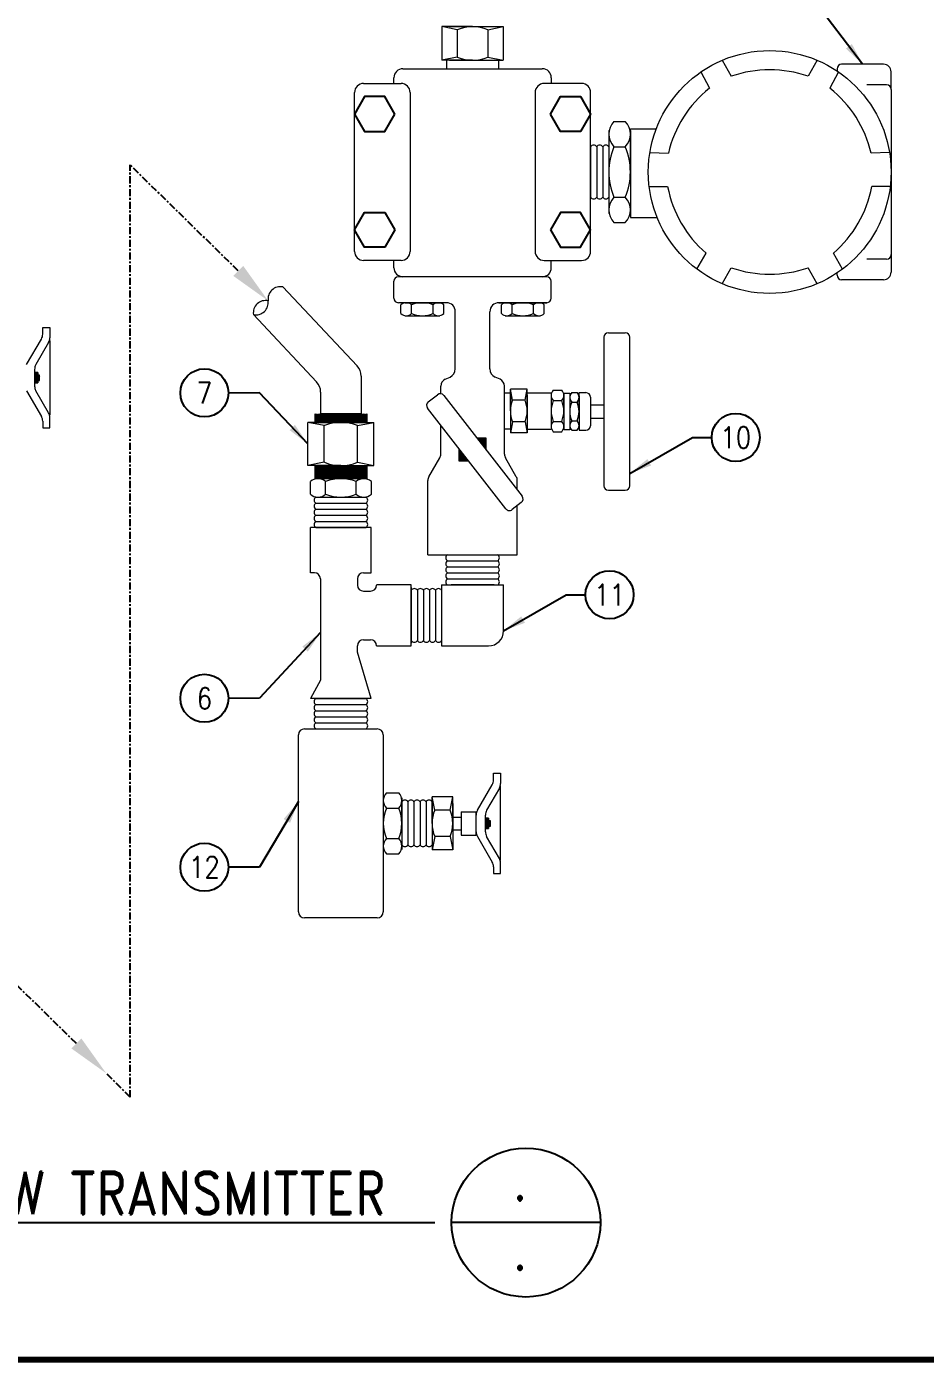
# Model space of a CAD drawing. Header units: inches. Extents: x -3516 to -3144, y -293 to -72.
# Drawn here: x -3277.2 to -3229.4, y -179.6 to -108.7 of the extents above; entities that cross this region are included whole.
import ezdxf
from ezdxf.enums import TextEntityAlignment as Align

# ---------------------------------------------------------------- set-up
doc = ezdxf.new("R2010")
doc.units = ezdxf.units.IN
doc.header["$LTSCALE"] = 0.5
doc.header["$MEASUREMENT"] = 0
doc.linetypes.add('CENTER2', pattern=[1.125, 0.75, -0.125, 0.125, -0.125])
doc.layers.get('0').update_dxf_attribs({"lineweight": 18})
doc.layers.get('Defpoints').update_dxf_attribs({"color": 251, "lineweight": 140})
for name, color, linetype in [('FH-TITLES', 101, 'Continuous'), ('MU-PART-NUMB', 21, 'Continuous'), ('MU-PART-NUMB @ 12', 21, 'Continuous')]:
    doc.layers.add(name, color=color, linetype=linetype)
doc.styles.add('ROMAND', font='romand.shx')
doc.styles.add('RomanS', font='romans.shx', dxfattribs={"width": 0.85})
doc.dimstyles.new('FH_Arrow_Leader', dxfattribs={"dimscale": 96, "dimtxt": 0.09375, "dimasz": 0.1, "dimexe": 0.0625, "dimexo": 0.0625, "dimgap": 0.09, "dimtad": 0, "dimtih": 1, "dimtoh": 1, "dimdec": 4, "dimzin": 0, "dimdsep": 46, "dimlunit": 4, "dimtxsty": 'RomanS', "dimcen": 0.09, "dimadec": 0, "dimazin": 0, "dimtfac": 1, "dimtdec": 4, "dimtofl": 0, "dimtmove": 0, "dimatfit": 3, "dimfxl": 1, "dimtolj": 1, "dimtzin": 0, "dimarcsym": 0})
pattern_1 = [(135, (-7564.916683, 32.53972), (0.0286504903, 0.0286504903), [])]
pattern_2 = [(135, (-7540.936054, 8.838322), (0.0286504903, 0.0286504903), [])]
pattern_3 = [(45, (1971.78988, 78.59232), (-0.03535533906, 0.03535533906), [])]

msp = doc.modelspace()

# ---------------------------------------------------------------- hatches: boundary and pattern name
h = msp.add_hatch()
h.set_pattern_fill('ANSI31', color=256, scale=0.324143, style=0)
h.set_pattern_definition(pattern_1)
h.paths.add_polyline_path([(-3276.81, -127.12), (-3276.634, -127.12), (-3276.634, -127.666), (-3276.81, -127.666)])
h = msp.add_hatch()
h.set_pattern_fill('ANSI31', color=256, scale=0.324143, style=0)
h.set_pattern_definition(pattern_1)
h.paths.add_polyline_path([(-3276.634, -127.251), (-3276.54, -127.251), (-3276.54, -127.535), (-3276.634, -127.535)])
h = msp.add_hatch()
h.set_pattern_fill('ANSI31', color=256, scale=0.4, style=0)
h.set_pattern_definition([(135, (-8544.61784, 87.149373), (0.03535533906, 0.03535533906), [])])
h.paths.add_polyline_path([(-3261.898, -129.31), (-3260.516, -129.31), (-3259.135, -129.31), (-3259.135, -129.767), (-3261.898, -129.767)])
h = msp.add_hatch()
h.set_pattern_fill('ANSI31', color=256, scale=0.4, style=0)
h.set_pattern_definition(pattern_3)
h.paths.add_polyline_path([(-3252.778, -130.609), (-3253.273, -130.609), (-3252.778, -131.244)])
h = msp.add_hatch()
h.set_pattern_fill('ANSI31', color=256, scale=0.4, style=0)
h.set_pattern_definition(pattern_3)
h.paths.add_polyline_path([(-3254.238, -131.16), (-3254.238, -131.811), (-3253.732, -131.811)])
h = msp.add_hatch()
h.set_pattern_fill('ANSI31', color=256, scale=0.4, style=0)
h.set_pattern_definition([(135, (-8544.61784, 81.40275), (0.03535533906, 0.03535533906), [])])
h.paths.add_polyline_path([(-3261.898, -132.065), (-3260.516, -132.065), (-3259.181, -132.065), (-3259.135, -132.065), (-3259.135, -132.758), (-3260.516, -132.758), (-3261.898, -132.758)])
h = msp.add_hatch()
h.set_pattern_fill('ANSI31', color=256, scale=0.324143, style=0)
h.set_pattern_definition(pattern_2)
h.paths.add_polyline_path([(-3252.829, -150.822), (-3252.654, -150.822), (-3252.654, -151.367), (-3252.829, -151.367)])
h = msp.add_hatch()
h.set_pattern_fill('ANSI31', color=256, scale=0.324143, style=0)
h.set_pattern_definition(pattern_2)
h.paths.add_polyline_path([(-3252.654, -150.953), (-3252.56, -150.953), (-3252.56, -151.236), (-3252.654, -151.236)])

# ---------------------------------------------------------------- linework, layer by layer
for p, q in [((-3255.14, -108.724), (-3255.14, -110.512)), ((-3253.508, -108.724), (-3255.14, -108.724)), ((-3254.324, -108.887), (-3255.14, -108.724)), ((-3253.508, -108.724), (-3254.742, -108.724)), ((-3254.732, -108.724), (-3252.284, -108.724)), ((-3254.613, -108.724), (-3252.403, -108.724)), ((-3254.324, -108.887), (-3254.324, -110.348)), ((-3253.508, -108.724), (-3251.876, -108.724)), ((-3252.692, -108.887), (-3251.876, -108.724)), ((-3252.692, -108.887), (-3252.692, -110.348)), ((-3251.876, -108.724), (-3251.876, -110.512)), ((-3254.324, -110.348), (-3255.14, -110.512)), ((-3253.508, -110.512), (-3255.14, -110.512)), ((-3254.878, -110.963), (-3254.878, -110.512)), ((-3254.732, -110.512), (-3252.284, -110.512)), ((-3254.628, -110.512), (-3252.389, -110.512)), ((-3254.452, -110.512), (-3252.564, -110.512)), ((-3253.508, -110.512), (-3251.876, -110.512)), ((-3252.692, -110.348), (-3251.876, -110.512)), ((-3252.138, -110.512), (-3252.138, -110.963)), ((-3240.236, -110.513), (-3239.745, -111.363)), ((-3235.171, -110.513), (-3235.662, -111.363)), ((-3257.216, -110.963), (-3249.801, -110.963)), ((-3254.878, -110.963), (-3252.138, -110.963)), ((-3241.364, -111.134), (-3240.909, -112.004)), ((-3234.043, -111.134), (-3234.498, -112.004)), ((-3234.119, -110.965), (-3234.119, -111.082)), ((-3231.646, -110.725), (-3233.879, -110.725)), ((-3231.246, -112.061), (-3231.246, -111.125)), ((-3259.308, -111.746), (-3257.316, -111.746)), ((-3257.696, -111.746), (-3257.696, -111.443)), ((-3247.708, -111.746), (-3249.701, -111.746)), ((-3249.321, -111.443), (-3249.321, -111.746)), ((-3231.486, -111.821), (-3232.538, -111.821)), ((-3259.788, -120.68), (-3259.788, -112.226)), ((-3256.836, -112.226), (-3256.836, -120.68)), ((-3250.181, -112.226), (-3250.181, -120.68)), ((-3247.228, -120.68), (-3247.228, -112.226)), ((-3231.246, -112.061), (-3231.246, -120.846)), ((-3245.992, -113.766), (-3245.384, -113.766)), ((-3246.261, -114.241), (-3246.261, -118.665)), ((-3246.261, -114.241), (-3246.261, -118.665)), ((-3246.261, -114.241), (-3246.261, -118.665)), ((-3246.261, -114.241), (-3246.261, -118.665)), ((-3246.261, -114.438), (-3246.261, -118.469)), ((-3245.115, -116.453), (-3245.115, -114.165)), ((-3245.115, -116.453), (-3245.115, -114.165)), ((-3245.115, -114.165), (-3243.742, -114.165)), ((-3245.115, -114.241), (-3245.115, -118.665)), ((-3245.115, -114.268), (-3245.115, -118.638)), ((-3245.115, -114.438), (-3245.115, -118.469)), ((-3245.115, -114.564), (-3245.115, -118.342)), ((-3247.228, -115.118), (-3247.228, -117.789)), ((-3247.228, -115.118), (-3247.228, -117.789)), ((-3246.906, -115.118), (-3246.906, -117.789)), ((-3246.906, -115.118), (-3246.906, -117.789)), ((-3246.906, -115.118), (-3246.906, -117.789)), ((-3246.906, -115.118), (-3246.906, -117.789)), ((-3246.583, -115.118), (-3246.583, -117.789)), ((-3246.583, -115.118), (-3246.583, -117.789)), ((-3246.583, -115.118), (-3246.583, -117.789)), ((-3246.583, -115.118), (-3246.583, -117.789)), ((-3246.583, -115.118), (-3246.583, -117.789)), ((-3246.583, -115.118), (-3246.583, -117.789)), ((-3246.583, -115.118), (-3246.583, -117.789)), ((-3246.583, -115.118), (-3246.583, -117.789)), ((-3246.261, -114.847), (-3246.261, -118.06)), ((-3246.261, -115.118), (-3246.261, -117.789)), ((-3246.261, -115.118), (-3246.261, -117.789)), ((-3246.261, -115.118), (-3246.261, -117.789)), ((-3246.261, -115.118), (-3246.261, -117.789)), ((-3245.992, -115.11), (-3245.384, -115.11)), ((-3245.115, -114.877), (-3245.115, -117.383)), ((-3245.115, -114.877), (-3245.115, -117.383)), ((-3245.115, -114.877), (-3245.115, -117.383)), ((-3245.115, -114.877), (-3245.115, -117.383)), ((-3245.115, -115.2), (-3245.115, -117.706)), ((-3245.115, -115.2), (-3245.115, -117.706)), ((-3245.115, -115.2), (-3245.115, -117.706)), ((-3245.115, -115.2), (-3245.115, -117.706)), ((-3244.076, -115.412), (-3243.095, -115.453)), ((-3231.331, -115.412), (-3232.311, -115.453)), ((-3245.115, -116.453), (-3245.115, -118.742)), ((-3245.115, -116.453), (-3245.115, -118.873)), ((-3244.114, -117.23), (-3243.132, -117.23)), ((-3231.293, -117.23), (-3232.275, -117.23)), ((-3245.992, -117.797), (-3245.384, -117.797)), ((-3245.115, -118.873), (-3243.69, -118.873)), ((-3245.992, -119.14), (-3245.384, -119.14)), ((-3257.316, -121.16), (-3259.308, -121.16)), ((-3257.696, -121.542), (-3257.696, -121.16)), ((-3249.701, -121.16), (-3247.708, -121.16)), ((-3249.321, -121.542), (-3249.321, -121.16)), ((-3241.581, -121.616), (-3241.09, -120.766)), ((-3233.826, -121.616), (-3234.316, -120.766)), ((-3231.486, -121.086), (-3232.538, -121.086)), ((-3231.246, -120.846), (-3231.246, -121.781)), ((-3240.236, -122.393), (-3239.745, -121.543)), ((-3235.171, -122.393), (-3235.662, -121.543)), ((-3234.119, -121.941), (-3234.119, -121.824)), ((-3263.601, -122.567), (-3259.658, -126.763)), ((-3257.696, -123.163), (-3257.696, -122.262)), ((-3249.561, -122.022), (-3257.456, -122.022)), ((-3249.801, -122.022), (-3257.216, -122.022)), ((-3249.321, -123.163), (-3249.321, -122.262)), ((-3231.646, -122.181), (-3233.879, -122.181)), ((-3254.907, -123.403), (-3257.456, -123.403)), ((-3257.32, -123.982), (-3257.32, -123.517)), ((-3256.181, -123.403), (-3257.151, -123.403)), ((-3256.181, -123.403), (-3257.151, -123.403)), ((-3257.119, -123.403), (-3255.244, -123.403)), ((-3257.107, -123.403), (-3255.256, -123.403)), ((-3257.035, -123.403), (-3255.328, -123.403)), ((-3256.751, -123.982), (-3256.751, -123.517)), ((-3256.712, -123.403), (-3255.651, -123.403)), ((-3256.712, -123.403), (-3255.651, -123.403)), ((-3256.712, -123.403), (-3255.651, -123.403)), ((-3256.712, -123.403), (-3255.651, -123.403)), ((-3256.181, -123.403), (-3255.212, -123.403)), ((-3256.181, -123.403), (-3255.212, -123.403)), ((-3255.612, -123.982), (-3255.612, -123.517)), ((-3255.043, -123.982), (-3255.043, -123.517)), ((-3254.427, -126.921), (-3254.427, -123.883)), ((-3252.589, -126.921), (-3252.589, -123.883)), ((-3252.109, -123.403), (-3249.561, -123.403)), ((-3249.561, -123.403), (-3252.109, -123.403)), ((-3251.973, -123.982), (-3251.973, -123.517)), ((-3250.835, -123.403), (-3251.804, -123.403)), ((-3250.835, -123.403), (-3251.804, -123.403)), ((-3251.772, -123.403), (-3249.898, -123.403)), ((-3251.76, -123.403), (-3249.909, -123.403)), ((-3251.689, -123.403), (-3249.981, -123.403)), ((-3251.404, -123.982), (-3251.404, -123.517)), ((-3251.366, -123.403), (-3250.304, -123.403)), ((-3251.366, -123.403), (-3250.304, -123.403)), ((-3251.366, -123.403), (-3250.304, -123.403)), ((-3251.366, -123.403), (-3250.304, -123.403)), ((-3250.835, -123.403), (-3249.866, -123.403)), ((-3250.835, -123.403), (-3249.866, -123.403)), ((-3250.266, -123.982), (-3250.266, -123.517)), ((-3249.697, -123.982), (-3249.697, -123.517)), ((-3276.378, -125.082), (-3276.378, -124.73)), ((-3276.378, -124.73), (-3275.998, -124.73)), ((-3275.998, -124.73), (-3275.998, -125.274)), ((-3265.168, -124.038), (-3261.808, -127.615)), ((-3257.119, -124.096), (-3255.244, -124.096)), ((-3257.119, -124.096), (-3255.244, -124.096)), ((-3257.119, -124.096), (-3255.244, -124.096)), ((-3257.119, -124.096), (-3255.244, -124.096)), ((-3257.035, -124.096), (-3255.328, -124.096)), ((-3251.772, -124.096), (-3249.898, -124.096)), ((-3251.772, -124.096), (-3249.898, -124.096)), ((-3251.772, -124.096), (-3249.898, -124.096)), ((-3251.772, -124.096), (-3249.898, -124.096)), ((-3251.689, -124.096), (-3249.981, -124.096)), ((-3277.232, -126.698), (-3276.446, -125.336)), ((-3275.998, -125.41), (-3275.998, -129.376)), ((-3246.526, -125.242), (-3246.526, -133.137)), ((-3246.286, -125.002), (-3245.385, -125.002)), ((-3245.145, -133.137), (-3245.145, -125.242)), ((-3276.066, -125.528), (-3276.742, -126.698)), ((-3276.81, -126.951), (-3276.81, -127.835)), ((-3276.634, -127.12), (-3276.634, -127.666)), ((-3276.54, -127.535), (-3276.54, -127.251)), ((-3259.441, -127.311), (-3259.441, -129.31)), ((-3254.966, -127.475), (-3254.709, -127.358)), ((-3252.05, -127.475), (-3252.308, -127.358)), ((-3277.232, -128.089), (-3276.446, -129.45)), ((-3276.066, -129.258), (-3276.742, -128.089)), ((-3261.591, -128.162), (-3261.591, -129.31)), ((-3255.201, -128.249), (-3255.201, -127.839)), ((-3251.815, -131.455), (-3251.815, -127.839)), ((-3251.815, -128.192), (-3251.496, -128.192)), ((-3250.604, -128.007), (-3251.496, -128.007)), ((-3251.496, -129.162), (-3251.496, -128.007)), ((-3251.381, -128.584), (-3251.496, -128.007)), ((-3250.719, -128.584), (-3250.604, -128.007)), ((-3250.604, -129.162), (-3250.604, -128.007)), ((-3250.604, -128.192), (-3249.329, -128.192)), ((-3249.329, -128.251), (-3249.329, -130.073)), ((-3249.329, -128.251), (-3249.329, -130.073)), ((-3249.329, -128.251), (-3249.329, -130.073)), ((-3249.329, -128.251), (-3249.329, -130.073)), ((-3249.219, -128.055), (-3248.766, -128.055)), ((-3248.656, -129.162), (-3248.656, -128.22)), ((-3248.656, -129.162), (-3248.656, -128.22)), ((-3248.656, -128.22), (-3248.336, -128.22)), ((-3248.656, -128.251), (-3248.656, -130.073)), ((-3248.656, -128.262), (-3248.656, -130.062)), ((-3248.336, -128.22), (-3248.336, -130.159)), ((-3248.236, -128.188), (-3247.947, -128.188)), ((-3247.847, -129.189), (-3247.847, -128.188)), ((-3247.847, -128.188), (-3247.481, -128.188)), ((-3255.866, -128.679), (-3255.376, -128.298)), ((-3255.039, -128.34), (-3250.874, -133.691)), ((-3251.496, -128.296), (-3251.496, -130.029)), ((-3251.496, -128.37), (-3251.496, -129.955)), ((-3251.496, -128.494), (-3251.496, -129.83)), ((-3250.719, -128.584), (-3251.381, -128.584)), ((-3250.604, -129.162), (-3250.604, -128.289)), ((-3250.604, -128.296), (-3250.604, -130.029)), ((-3250.604, -128.38), (-3250.604, -129.945)), ((-3250.604, -128.38), (-3250.604, -129.945)), ((-3249.329, -128.332), (-3249.329, -129.992)), ((-3249.329, -128.5), (-3249.329, -129.824)), ((-3249.219, -128.609), (-3248.766, -128.609)), ((-3248.656, -128.332), (-3248.656, -129.992)), ((-3248.656, -128.384), (-3248.656, -129.94)), ((-3248.656, -128.513), (-3248.656, -129.545)), ((-3248.656, -128.513), (-3248.656, -129.545)), ((-3248.656, -128.513), (-3248.656, -129.545)), ((-3248.656, -128.513), (-3248.656, -129.545)), ((-3248.656, -128.646), (-3248.656, -129.678)), ((-3248.656, -128.646), (-3248.656, -129.678)), ((-3248.656, -128.646), (-3248.656, -129.678)), ((-3248.656, -128.646), (-3248.656, -129.678)), ((-3248.336, -128.365), (-3248.336, -130.013)), ((-3248.336, -128.365), (-3248.336, -130.013)), ((-3248.336, -128.365), (-3248.336, -130.013)), ((-3248.336, -128.365), (-3248.336, -130.013)), ((-3248.336, -128.439), (-3248.336, -129.94)), ((-3248.336, -128.591), (-3248.336, -129.788)), ((-3248.236, -128.689), (-3247.947, -128.689)), ((-3247.847, -129.189), (-3247.847, -128.337)), ((-3247.847, -128.365), (-3247.847, -130.013)), ((-3247.847, -128.375), (-3247.847, -130.003)), ((-3247.847, -128.439), (-3247.847, -129.94)), ((-3247.847, -128.486), (-3247.847, -129.893)), ((-3247.847, -128.602), (-3247.847, -129.536)), ((-3247.847, -128.602), (-3247.847, -129.536)), ((-3247.847, -128.602), (-3247.847, -129.536)), ((-3247.847, -128.602), (-3247.847, -129.536)), ((-3247.847, -128.722), (-3247.847, -129.656)), ((-3247.847, -128.722), (-3247.847, -129.656)), ((-3247.847, -128.722), (-3247.847, -129.656)), ((-3247.847, -128.722), (-3247.847, -129.656)), ((-3247.241, -128.428), (-3247.241, -129.95)), ((-3247.241, -128.836), (-3246.526, -128.836)), ((-3246.526, -128.836), (-3246.526, -129.543)), ((-3275.998, -130.056), (-3275.998, -129.512)), ((-3261.898, -129.31), (-3261.898, -129.767)), ((-3259.441, -129.31), (-3261.591, -129.31)), ((-3259.135, -129.31), (-3259.135, -129.767)), ((-3251.743, -134.366), (-3255.907, -129.016)), ((-3251.496, -129.162), (-3251.496, -130.318)), ((-3250.604, -129.162), (-3250.604, -130.318)), ((-3248.656, -129.162), (-3248.656, -130.105)), ((-3248.656, -129.162), (-3248.656, -130.159)), ((-3248.236, -129.69), (-3247.947, -129.69)), ((-3247.847, -129.189), (-3247.847, -130.19)), ((-3247.241, -129.543), (-3246.526, -129.543)), ((-3276.378, -129.704), (-3276.378, -130.056)), ((-3276.378, -130.056), (-3275.998, -130.056)), ((-3262.275, -132.065), (-3262.275, -129.767)), ((-3260.516, -129.767), (-3262.275, -129.767)), ((-3261.396, -129.943), (-3262.275, -129.767)), ((-3261.898, -129.767), (-3259.135, -129.767)), ((-3261.835, -129.767), (-3259.197, -129.767)), ((-3261.396, -131.89), (-3261.396, -129.943)), ((-3260.516, -129.767), (-3258.758, -129.767)), ((-3259.637, -129.943), (-3258.758, -129.767)), ((-3259.637, -131.89), (-3259.637, -129.943)), ((-3258.758, -132.065), (-3258.758, -129.767)), ((-3255.201, -131.455), (-3255.201, -129.923)), ((-3251.496, -130.132), (-3251.815, -130.132)), ((-3251.381, -129.74), (-3251.496, -130.318)), ((-3250.604, -130.318), (-3251.496, -130.318)), ((-3250.719, -129.74), (-3251.381, -129.74)), ((-3250.719, -129.74), (-3250.604, -130.318)), ((-3250.604, -130.132), (-3249.329, -130.132)), ((-3249.219, -129.716), (-3248.766, -129.716)), ((-3249.219, -130.269), (-3248.766, -130.269)), ((-3248.336, -130.159), (-3248.656, -130.159)), ((-3248.236, -130.19), (-3247.947, -130.19)), ((-3247.847, -130.19), (-3247.481, -130.19)), ((-3252.778, -130.609), (-3253.273, -130.609)), ((-3252.778, -131.244), (-3252.778, -130.609)), ((-3255.833, -132.657), (-3255.255, -131.655)), ((-3254.238, -131.16), (-3254.238, -131.811)), ((-3254.238, -131.811), (-3253.732, -131.811)), ((-3251.183, -132.657), (-3251.762, -131.655)), ((-3261.396, -131.89), (-3262.275, -132.065)), ((-3260.516, -132.065), (-3262.275, -132.065)), ((-3260.516, -132.065), (-3261.898, -132.065)), ((-3261.898, -132.065), (-3261.898, -132.758)), ((-3261.852, -132.065), (-3259.181, -132.065)), ((-3260.516, -132.065), (-3261.846, -132.065)), ((-3261.835, -132.065), (-3259.197, -132.065)), ((-3261.733, -132.065), (-3259.3, -132.065)), ((-3261.707, -132.065), (-3259.325, -132.065)), ((-3261.707, -132.065), (-3259.325, -132.065)), ((-3260.516, -132.065), (-3258.758, -132.065)), ((-3260.516, -132.065), (-3259.135, -132.065)), ((-3259.637, -131.89), (-3258.758, -132.065)), ((-3259.135, -132.065), (-3259.135, -132.758)), ((-3262.139, -133.583), (-3262.139, -132.92)), ((-3260.516, -132.758), (-3261.898, -132.758)), ((-3260.516, -132.758), (-3261.898, -132.758)), ((-3261.852, -132.758), (-3259.181, -132.758)), ((-3261.835, -132.758), (-3259.197, -132.758)), ((-3261.733, -132.758), (-3259.3, -132.758)), ((-3261.327, -133.583), (-3261.327, -132.92)), ((-3261.273, -132.758), (-3259.76, -132.758)), ((-3261.273, -132.758), (-3259.76, -132.758)), ((-3261.273, -132.758), (-3259.76, -132.758)), ((-3261.273, -132.758), (-3259.76, -132.758)), ((-3260.516, -132.758), (-3259.135, -132.758)), ((-3260.516, -132.758), (-3259.135, -132.758)), ((-3259.705, -133.583), (-3259.705, -132.92)), ((-3258.894, -133.583), (-3258.894, -132.92)), ((-3255.887, -136.805), (-3255.887, -132.857)), ((-3251.13, -133.363), (-3251.13, -132.857)), ((-3261.852, -133.745), (-3259.181, -133.745)), ((-3261.852, -133.745), (-3259.181, -133.745)), ((-3261.852, -133.745), (-3259.181, -133.745)), ((-3261.852, -133.745), (-3259.181, -133.745)), ((-3261.733, -133.745), (-3259.3, -133.745)), ((-3246.286, -133.377), (-3245.385, -133.377)), ((-3261.852, -134.068), (-3259.181, -134.068)), ((-3261.852, -134.068), (-3259.181, -134.068)), ((-3261.852, -134.068), (-3259.181, -134.068)), ((-3261.852, -134.39), (-3259.181, -134.39)), ((-3261.852, -134.39), (-3259.181, -134.39)), ((-3261.852, -134.39), (-3259.181, -134.39)), ((-3250.916, -134.027), (-3251.406, -134.408)), ((-3251.13, -136.805), (-3251.13, -134.193)), ((-3262.129, -137.766), (-3262.129, -135.357)), ((-3258.903, -135.357), (-3262.129, -135.357)), ((-3261.852, -134.712), (-3259.181, -134.712)), ((-3261.852, -134.712), (-3259.181, -134.712)), ((-3261.852, -134.712), (-3259.181, -134.712)), ((-3261.852, -135.035), (-3259.181, -135.035)), ((-3261.852, -135.035), (-3259.181, -135.035)), ((-3261.852, -135.035), (-3259.181, -135.035)), ((-3261.852, -135.357), (-3259.181, -135.357)), ((-3261.733, -135.035), (-3259.3, -135.035)), ((-3261.733, -135.357), (-3259.3, -135.357)), ((-3261.273, -135.035), (-3259.76, -135.035)), ((-3261.273, -135.035), (-3259.76, -135.035)), ((-3261.273, -135.357), (-3259.76, -135.357)), ((-3261.273, -135.357), (-3259.76, -135.357)), ((-3261.273, -135.357), (-3259.76, -135.357)), ((-3261.273, -135.357), (-3259.76, -135.357)), ((-3258.903, -137.766), (-3258.903, -135.357)), ((-3255.887, -136.805), (-3251.13, -136.805)), ((-3254.844, -136.805), (-3252.173, -136.805)), ((-3254.844, -136.805), (-3252.173, -136.805)), ((-3254.844, -136.805), (-3252.173, -136.805)), ((-3254.844, -136.805), (-3252.173, -136.805)), ((-3254.844, -137.128), (-3252.173, -137.128)), ((-3254.844, -137.128), (-3252.173, -137.128)), ((-3254.844, -137.128), (-3252.173, -137.128)), ((-3254.844, -137.45), (-3252.173, -137.45)), ((-3254.844, -137.45), (-3252.173, -137.45)), ((-3254.844, -137.45), (-3252.173, -137.45)), ((-3254.725, -136.805), (-3252.291, -136.805)), ((-3261.924, -137.766), (-3262.129, -137.766)), ((-3261.604, -138.086), (-3261.604, -138.424)), ((-3259.633, -138.086), (-3259.633, -138.424)), ((-3259.313, -137.766), (-3258.903, -137.766)), ((-3254.844, -137.772), (-3252.173, -137.772)), ((-3254.844, -137.772), (-3252.173, -137.772)), ((-3254.844, -137.772), (-3252.173, -137.772)), ((-3254.844, -138.095), (-3252.173, -138.095)), ((-3254.844, -138.095), (-3252.173, -138.095)), ((-3254.844, -138.095), (-3252.173, -138.095)), ((-3254.725, -138.095), (-3252.291, -138.095)), ((-3254.265, -138.095), (-3252.752, -138.095)), ((-3254.265, -138.095), (-3252.752, -138.095)), ((-3261.604, -138.424), (-3261.604, -143.477)), ((-3259.313, -138.744), (-3258.934, -138.744)), ((-3256.77, -138.417), (-3258.614, -138.417)), ((-3256.77, -141.654), (-3256.77, -138.417)), ((-3256.77, -138.556), (-3256.77, -141.515)), ((-3256.77, -138.7), (-3256.77, -141.371)), ((-3256.77, -138.7), (-3256.77, -141.371)), ((-3256.447, -138.7), (-3256.447, -141.371)), ((-3256.447, -138.7), (-3256.447, -141.371)), ((-3256.447, -138.7), (-3256.447, -141.371)), ((-3256.447, -138.7), (-3256.447, -141.371)), ((-3256.125, -138.7), (-3256.125, -141.371)), ((-3256.125, -138.7), (-3256.125, -141.371)), ((-3256.125, -138.7), (-3256.125, -141.371)), ((-3256.125, -138.7), (-3256.125, -141.371)), ((-3255.802, -138.7), (-3255.802, -141.371)), ((-3255.802, -138.7), (-3255.802, -141.371)), ((-3255.802, -138.7), (-3255.802, -141.371)), ((-3255.802, -138.7), (-3255.802, -141.371)), ((-3255.48, -138.7), (-3255.48, -141.371)), ((-3255.48, -138.7), (-3255.48, -141.371)), ((-3255.48, -138.7), (-3255.48, -141.371)), ((-3255.48, -138.7), (-3255.48, -141.371)), ((-3255.158, -138.417), (-3251.859, -138.417)), ((-3255.158, -138.417), (-3255.158, -141.654)), ((-3255.158, -138.7), (-3255.158, -141.371)), ((-3255.158, -138.7), (-3255.158, -141.371)), ((-3254.844, -138.417), (-3252.173, -138.417)), ((-3252.363, -138.417), (-3254.653, -138.417)), ((-3254.265, -138.417), (-3252.752, -138.417)), ((-3254.265, -138.417), (-3252.752, -138.417)), ((-3254.265, -138.417), (-3252.752, -138.417)), ((-3254.265, -138.417), (-3252.752, -138.417)), ((-3251.859, -140.854), (-3251.859, -138.417)), ((-3259.633, -141.981), (-3259.633, -141.648)), ((-3259.313, -141.328), (-3258.934, -141.328)), ((-3258.614, -141.648), (-3258.614, -141.654)), ((-3258.614, -141.654), (-3256.77, -141.654)), ((-3255.158, -141.654), (-3252.659, -141.654)), ((-3258.903, -144.457), (-3259.633, -141.981)), ((-3261.604, -143.477), (-3262.129, -144.457)), ((-3258.903, -144.457), (-3262.129, -144.457)), ((-3261.852, -144.457), (-3259.181, -144.457)), ((-3261.852, -144.457), (-3259.181, -144.457)), ((-3261.852, -144.457), (-3259.181, -144.457)), ((-3261.852, -144.457), (-3259.181, -144.457)), ((-3261.733, -144.457), (-3259.3, -144.457)), ((-3261.852, -144.78), (-3259.181, -144.78)), ((-3261.852, -144.78), (-3259.181, -144.78)), ((-3261.852, -144.78), (-3259.181, -144.78)), ((-3261.852, -145.102), (-3259.181, -145.102)), ((-3261.852, -145.102), (-3259.181, -145.102)), ((-3261.852, -145.102), (-3259.181, -145.102)), ((-3261.852, -145.425), (-3259.181, -145.425)), ((-3261.852, -145.425), (-3259.181, -145.425)), ((-3261.852, -145.425), (-3259.181, -145.425)), ((-3261.852, -145.747), (-3259.181, -145.747)), ((-3261.852, -145.747), (-3259.181, -145.747)), ((-3261.852, -145.747), (-3259.181, -145.747)), ((-3261.733, -145.747), (-3259.3, -145.747)), ((-3261.273, -145.747), (-3259.76, -145.747)), ((-3261.273, -145.747), (-3259.76, -145.747)), ((-3262.773, -155.8), (-3262.773, -146.389)), ((-3262.453, -146.069), (-3258.579, -146.069)), ((-3261.852, -146.069), (-3259.181, -146.069)), ((-3261.733, -146.069), (-3259.3, -146.069)), ((-3261.273, -146.069), (-3259.76, -146.069)), ((-3261.273, -146.069), (-3259.76, -146.069)), ((-3261.273, -146.069), (-3259.76, -146.069)), ((-3261.273, -146.069), (-3259.76, -146.069)), ((-3258.259, -146.389), (-3258.259, -155.8)), ((-3252.397, -148.784), (-3252.397, -148.432)), ((-3252.397, -148.432), (-3252.018, -148.432)), ((-3252.018, -148.432), (-3252.018, -148.975)), ((-3258.097, -149.472), (-3257.434, -149.472)), ((-3253.251, -150.399), (-3252.465, -149.037)), ((-3252.086, -149.229), (-3252.761, -150.399)), ((-3252.018, -153.077), (-3252.018, -149.111)), ((-3258.259, -149.759), (-3258.259, -152.43)), ((-3258.259, -149.759), (-3258.259, -152.43)), ((-3258.259, -149.759), (-3258.259, -152.43)), ((-3258.259, -149.759), (-3258.259, -152.43)), ((-3258.259, -149.878), (-3258.259, -152.311)), ((-3257.272, -151.094), (-3257.272, -149.713)), ((-3257.272, -151.094), (-3257.272, -149.713)), ((-3257.272, -149.759), (-3257.272, -152.43)), ((-3257.272, -149.775), (-3257.272, -152.413)), ((-3257.272, -149.878), (-3257.272, -152.311)), ((-3257.272, -149.954), (-3257.272, -152.235)), ((-3257.272, -150.143), (-3257.272, -151.656)), ((-3257.272, -150.143), (-3257.272, -151.656)), ((-3257.272, -150.143), (-3257.272, -151.656)), ((-3257.272, -150.143), (-3257.272, -151.656)), ((-3256.95, -149.954), (-3256.95, -152.235)), ((-3256.95, -150.143), (-3256.95, -151.656)), ((-3256.95, -150.143), (-3256.95, -151.656)), ((-3256.627, -149.954), (-3256.627, -152.235)), ((-3256.305, -149.954), (-3256.305, -152.235)), ((-3255.982, -149.954), (-3255.982, -152.235)), ((-3254.568, -149.681), (-3255.66, -149.681)), ((-3255.66, -151.094), (-3255.66, -149.681)), ((-3255.518, -150.388), (-3255.66, -149.681)), ((-3255.66, -150.034), (-3255.66, -152.155)), ((-3254.709, -150.388), (-3254.568, -149.681)), ((-3254.568, -151.094), (-3254.568, -149.681)), ((-3254.568, -151.094), (-3254.568, -150.026)), ((-3254.568, -150.034), (-3254.568, -152.155)), ((-3254.568, -150.137), (-3254.568, -152.052)), ((-3254.568, -150.137), (-3254.568, -152.052)), ((-3258.097, -150.283), (-3257.434, -150.283)), ((-3257.272, -150.338), (-3257.272, -151.851)), ((-3257.272, -150.338), (-3257.272, -151.851)), ((-3257.272, -150.338), (-3257.272, -151.851)), ((-3257.272, -150.338), (-3257.272, -151.851)), ((-3255.66, -150.277), (-3255.66, -151.912)), ((-3254.709, -150.388), (-3255.518, -150.388)), ((-3254.568, -150.758), (-3254.108, -150.758)), ((-3254.108, -150.475), (-3253.319, -150.475)), ((-3254.108, -150.475), (-3254.108, -151.714)), ((-3254.108, -150.758), (-3254.108, -151.431)), ((-3253.319, -151.714), (-3253.319, -150.475)), ((-3253.319, -151.536), (-3253.319, -150.653)), ((-3252.829, -151.536), (-3252.829, -150.653)), ((-3252.654, -150.822), (-3252.654, -151.367)), ((-3252.56, -151.236), (-3252.56, -150.953)), ((-3257.272, -151.094), (-3257.272, -152.476)), ((-3257.272, -151.094), (-3257.272, -152.476)), ((-3255.66, -151.094), (-3255.66, -152.508)), ((-3254.568, -151.094), (-3254.568, -152.508)), ((-3254.568, -151.431), (-3254.108, -151.431)), ((-3258.097, -151.906), (-3257.434, -151.906)), ((-3255.518, -151.801), (-3255.66, -152.508)), ((-3254.709, -151.801), (-3255.518, -151.801)), ((-3254.709, -151.801), (-3254.568, -152.508)), ((-3254.108, -151.714), (-3253.319, -151.714)), ((-3253.251, -151.79), (-3252.465, -153.152)), ((-3252.086, -152.96), (-3252.761, -151.79)), ((-3258.097, -152.717), (-3257.434, -152.717)), ((-3254.568, -152.508), (-3255.66, -152.508)), ((-3252.397, -153.405), (-3252.397, -153.757)), ((-3252.397, -153.757), (-3252.018, -153.757)), ((-3252.018, -153.757), (-3252.018, -153.213)), ((-3258.579, -156.12), (-3262.453, -156.12))]:
    msp.add_line(p, q)
at = {"linetype": 'ByBlock', "lineweight": -2}
for points in [[(-3257.644, -113.375), (-3258.18, -112.447), (-3259.252, -112.447), (-3259.788, -113.375), (-3259.252, -114.304), (-3258.18, -114.304)], [(-3249.373, -113.375), (-3248.837, -112.447), (-3247.764, -112.447), (-3247.228, -113.375), (-3247.764, -114.304), (-3248.837, -114.304)], [(-3257.644, -119.531), (-3258.18, -120.459), (-3259.252, -120.459), (-3259.788, -119.531), (-3259.252, -118.602), (-3258.18, -118.602)], [(-3249.373, -119.531), (-3248.837, -120.459), (-3247.764, -120.459), (-3247.228, -119.531), (-3247.764, -118.602), (-3248.837, -118.602)]]:
    msp.add_lwpolyline(points, close=True, dxfattribs=at)
for points in [[(-3276.81, -127.12), (-3276.634, -127.12), (-3276.634, -127.12), (-3276.81, -127.12)], [(-3276.634, -127.251), (-3276.54, -127.251), (-3276.54, -127.251), (-3276.634, -127.251)], [(-3276.634, -127.535), (-3276.54, -127.535), (-3276.54, -127.535), (-3276.634, -127.535)], [(-3276.81, -127.666), (-3276.634, -127.666), (-3276.634, -127.666), (-3276.81, -127.666)], [(-3252.829, -150.822), (-3252.654, -150.822), (-3252.654, -150.822), (-3252.829, -150.822)], [(-3252.654, -150.953), (-3252.56, -150.953), (-3252.56, -150.953), (-3252.654, -150.953)], [(-3252.829, -151.367), (-3252.654, -151.367), (-3252.654, -151.367), (-3252.829, -151.367)], [(-3252.654, -151.236), (-3252.56, -151.236), (-3252.56, -151.236), (-3252.654, -151.236)]]:
    msp.add_lwpolyline(points, close=True)
msp.add_circle((-3237.703, -116.453), 6.457)
for centre, radius, start, end in [((-3253.508, -110.846), 2.122, 67.38014, 112.61986), ((-3253.508, -108.39), 2.122, 247.38014, 292.61986), ((-3257.216, -111.443), 0.48, 90, 180), ((-3249.801, -111.443), 0.48, 0, 90), ((-3237.703, -117.198), 6.182, 70.71208, 109.28792), ((-3233.879, -110.965), 0.24, 90, 180), ((-3231.646, -111.125), 0.4, 0, 90), ((-3259.308, -112.226), 0.48, 90, 180), ((-3257.316, -112.226), 0.48, 0, 90), ((-3249.701, -112.226), 0.48, 90, 180), ((-3247.708, -112.226), 0.48, 0, 90), ((-3231.486, -112.061), 0.24, 0, 90), ((-3237.074, -116.852), 6.182, 128.34092, 166.91676), ((-3238.332, -116.852), 6.182, 13.08324, 51.65908), ((-3245.287, -114.438), 0.974, 136.39718, 223.60282), ((-3246.089, -114.438), 0.974, 316.39718, 43.60282), ((-3247.067, -115.214), 0.188, 30.73919, 149.26081), ((-3246.745, -115.214), 0.188, 30.73919, 149.26081), ((-3246.422, -115.214), 0.188, 30.73919, 149.26081), ((-3242.768, -116.453), 3.493, 157.38014, 202.61986), ((-3248.608, -116.453), 3.493, 337.38014, 22.61986), ((-3237.058, -116.081), 6.182, 190.71208, 229.28792), ((-3238.348, -116.081), 6.182, 310.71208, 349.28792), ((-3247.067, -117.693), 0.188, 210.73919, 329.26081), ((-3246.745, -117.693), 0.188, 210.73919, 329.26081), ((-3246.422, -117.693), 0.188, 210.73919, 329.26081), ((-3245.287, -118.469), 0.974, 136.39718, 223.60282), ((-3246.089, -118.469), 0.974, 316.39718, 43.60282), ((-3259.308, -120.68), 0.48, 180, 270), ((-3257.316, -120.68), 0.48, 270, 0), ((-3249.701, -120.68), 0.48, 180, 270), ((-3247.708, -120.68), 0.48, 270, 0), ((-3231.486, -120.846), 0.24, 270, 0), ((-3257.216, -121.542), 0.48, 180, 270), ((-3249.801, -121.542), 0.48, 270, 0), ((-3237.703, -115.708), 6.182, 250.71208, 289.28792), ((-3231.646, -121.781), 0.4, 270, 0), ((-3263.736, -123.208), 0.655, 78.14415, 188.27964), ((-3257.456, -122.262), 0.24, 90, 180), ((-3249.561, -122.262), 0.24, 0, 90), ((-3233.879, -121.941), 0.24, 180, 270), ((-3264.519, -123.944), 0.655, 78.14415, 188.27964), ((-3265.033, -123.397), 0.655, 258.14415, 8.27964), ((-3257.456, -123.163), 0.24, 180, 270), ((-3249.561, -123.163), 0.24, 270, 0), ((-3257.035, -123.816), 0.413, 46.39718, 133.60282), ((-3257.035, -123.683), 0.413, 226.39718, 313.60282), ((-3256.181, -124.883), 1.48, 67.38014, 112.61986), ((-3256.181, -122.616), 1.48, 247.38014, 292.61986), ((-3255.328, -123.816), 0.413, 46.39718, 133.60282), ((-3255.328, -123.683), 0.413, 226.39718, 313.60282), ((-3254.907, -123.883), 0.48, 360, 90), ((-3252.109, -123.883), 0.48, 90, 180), ((-3251.689, -123.816), 0.413, 46.39718, 133.60282), ((-3251.689, -123.683), 0.413, 226.39718, 313.60282), ((-3250.835, -124.883), 1.48, 67.38014, 112.61986), ((-3250.835, -122.616), 1.48, 247.38014, 292.61986), ((-3249.981, -123.816), 0.413, 46.39718, 133.60282), ((-3249.981, -123.683), 0.413, 226.39718, 313.60282), ((-3276.885, -125.082), 0.507, 330, 0), ((-3276.506, -125.274), 0.507, 330, 0), ((-3246.286, -125.242), 0.24, 90, 180), ((-3245.385, -125.242), 0.24, 0, 90), ((-3276.302, -126.951), 0.507, 150, 180), ((-3260.241, -127.311), 0.8, 0, 43.2119), ((-3254.801, -127.839), 0.4, 114.41078, 180), ((-3254.907, -126.921), 0.48, 294.41078, 0), ((-3252.109, -126.921), 0.48, 180, 245.58922), ((-3252.215, -127.839), 0.4, 0, 65.58922), ((-3276.302, -127.835), 0.507, 180, 210), ((-3262.391, -128.162), 0.8, 0, 43.2119), ((-3255.229, -128.487), 0.24, 37.89629, 127.89629), ((-3248.928, -128.332), 0.401, 136.39718, 223.60282), ((-3249.057, -128.332), 0.401, 316.39718, 43.60282), ((-3247.974, -128.439), 0.363, 136.39718, 223.60282), ((-3248.21, -128.439), 0.363, 316.39718, 43.60282), ((-3247.481, -128.428), 0.24, 0, 90), ((-3255.718, -128.868), 0.24, 127.89629, 217.89629), ((-3249.994, -129.162), 1.502, 157.38014, 202.61986), ((-3252.106, -129.162), 1.502, 337.38014, 22.61986), ((-3247.89, -129.162), 1.439, 157.38014, 202.61986), ((-3250.095, -129.162), 1.439, 337.38014, 22.61986), ((-3247.035, -129.189), 1.301, 157.38014, 202.61986), ((-3249.149, -129.189), 1.301, 337.38014, 22.61986), ((-3276.885, -129.704), 0.507, 0, 30), ((-3276.506, -129.512), 0.507, 0, 30), ((-3247.974, -129.94), 0.363, 136.39718, 223.60282), ((-3248.21, -129.94), 0.363, 316.39718, 43.60282), ((-3260.516, -132.053), 2.286, 67.38014, 112.61986), ((-3248.928, -129.992), 0.401, 136.39718, 223.60282), ((-3249.057, -129.992), 0.401, 316.39718, 43.60282), ((-3247.481, -129.95), 0.24, 270, 0), ((-3255.601, -131.455), 0.4, 330, 0), ((-3251.415, -131.455), 0.4, 180, 210), ((-3260.516, -129.779), 2.286, 247.38014, 292.61986), ((-3261.733, -133.346), 0.588, 46.39718, 133.60282), ((-3260.516, -134.867), 2.109, 67.38014, 112.61986), ((-3259.3, -133.346), 0.588, 46.39718, 133.60282), ((-3255.487, -132.857), 0.4, 150, 180), ((-3251.53, -132.857), 0.4, 0, 30), ((-3246.286, -133.137), 0.24, 180, 270), ((-3245.385, -133.137), 0.24, 270, 0), ((-3261.733, -133.157), 0.588, 226.39718, 313.60282), ((-3261.756, -133.906), 0.188, 120.73919, 239.26081), ((-3260.516, -131.636), 2.109, 247.38014, 292.61986), ((-3259.3, -133.157), 0.588, 226.39718, 313.60282), ((-3259.277, -133.906), 0.188, 300.73919, 59.26081), ((-3251.064, -133.838), 0.24, 307.89629, 37.89629), ((-3261.756, -134.229), 0.188, 120.73919, 239.26081), ((-3261.756, -134.551), 0.188, 120.73919, 239.26081), ((-3259.277, -134.229), 0.188, 300.73919, 59.26081), ((-3259.277, -134.551), 0.188, 300.73919, 59.26081), ((-3251.553, -134.219), 0.24, 217.89629, 307.89629), ((-3261.756, -134.874), 0.188, 120.73919, 239.26081), ((-3261.756, -135.196), 0.188, 120.73919, 239.26081), ((-3259.277, -134.874), 0.188, 300.73919, 59.26081), ((-3259.277, -135.196), 0.188, 300.73919, 59.26081), ((-3254.748, -136.966), 0.188, 120.73919, 239.26081), ((-3254.748, -137.289), 0.188, 120.73919, 239.26081), ((-3254.748, -137.611), 0.188, 120.73919, 239.26081), ((-3252.269, -136.966), 0.188, 300.73919, 59.26081), ((-3252.269, -137.289), 0.188, 300.73919, 59.26081), ((-3252.269, -137.611), 0.188, 300.73919, 59.26081), ((-3261.924, -138.086), 0.32, 0, 90), ((-3259.313, -138.086), 0.32, 90, 180), ((-3254.748, -137.934), 0.188, 120.73919, 239.26081), ((-3254.748, -138.256), 0.188, 120.73919, 239.26081), ((-3252.269, -137.934), 0.188, 300.73919, 59.26081), ((-3252.269, -138.256), 0.188, 300.73919, 59.26081), ((-3259.313, -138.424), 0.32, 180, 270), ((-3258.934, -138.424), 0.32, 270, 0), ((-3256.608, -138.796), 0.188, 30.73919, 149.26081), ((-3256.286, -138.796), 0.188, 30.73919, 149.26081), ((-3255.964, -138.796), 0.188, 30.73919, 149.26081), ((-3255.641, -138.796), 0.188, 30.73919, 149.26081), ((-3255.319, -138.796), 0.188, 30.73919, 149.26081), ((-3252.659, -140.854), 0.8, 270, 0), ((-3259.313, -141.648), 0.32, 90, 180), ((-3258.934, -141.648), 0.32, 0, 90), ((-3256.608, -141.275), 0.188, 210.73919, 329.26081), ((-3256.286, -141.275), 0.188, 210.73919, 329.26081), ((-3255.964, -141.275), 0.188, 210.73919, 329.26081), ((-3255.641, -141.275), 0.188, 210.73919, 329.26081), ((-3255.319, -141.275), 0.188, 210.73919, 329.26081), ((-3261.756, -144.618), 0.188, 120.73919, 239.26081), ((-3259.277, -144.618), 0.188, 300.73919, 59.26081), ((-3261.756, -144.941), 0.188, 120.73919, 239.26081), ((-3261.756, -145.263), 0.188, 120.73919, 239.26081), ((-3259.277, -144.941), 0.188, 300.73919, 59.26081), ((-3259.277, -145.263), 0.188, 300.73919, 59.26081), ((-3261.756, -145.586), 0.188, 120.73919, 239.26081), ((-3261.756, -145.908), 0.188, 120.73919, 239.26081), ((-3259.277, -145.586), 0.188, 300.73919, 59.26081), ((-3259.277, -145.908), 0.188, 300.73919, 59.26081), ((-3262.453, -146.389), 0.32, 90, 180), ((-3258.579, -146.389), 0.32, 0, 90), ((-3252.904, -148.784), 0.507, 330, 0), ((-3257.671, -149.878), 0.588, 136.39718, 223.60282), ((-3257.86, -149.878), 0.588, 316.39718, 43.60282), ((-3252.525, -148.975), 0.507, 330, 0), ((-3257.111, -150.05), 0.188, 30.73919, 149.26081), ((-3256.788, -150.05), 0.188, 30.73919, 149.26081), ((-3256.466, -150.05), 0.188, 30.73919, 149.26081), ((-3256.143, -150.05), 0.188, 30.73919, 149.26081), ((-3255.821, -150.05), 0.188, 30.73919, 149.26081), ((-3256.15, -151.094), 2.109, 157.38014, 202.61986), ((-3259.381, -151.094), 2.109, 337.38014, 22.61986), ((-3253.822, -151.094), 1.838, 157.38014, 202.61986), ((-3256.406, -151.094), 1.838, 337.38014, 22.61986), ((-3252.812, -150.653), 0.507, 150, 180), ((-3252.322, -150.653), 0.507, 150, 180), ((-3252.812, -151.536), 0.507, 180, 210), ((-3252.322, -151.536), 0.507, 180, 210), ((-3257.671, -152.311), 0.588, 136.39718, 223.60282), ((-3257.86, -152.311), 0.588, 316.39718, 43.60282), ((-3257.111, -152.139), 0.188, 210.73919, 329.26081), ((-3256.788, -152.139), 0.188, 210.73919, 329.26081), ((-3256.466, -152.139), 0.188, 210.73919, 329.26081), ((-3256.143, -152.139), 0.188, 210.73919, 329.26081), ((-3255.821, -152.139), 0.188, 210.73919, 329.26081), ((-3252.525, -153.213), 0.507, 0, 30), ((-3252.904, -153.405), 0.507, 0, 30), ((-3262.453, -155.8), 0.32, 180, 270), ((-3258.579, -155.8), 0.32, 270, 0)]:
    msp.add_arc(centre, radius, start, end)
at = {"layer": 'Defpoints'}
msp.add_lwpolyline([(-3330.362, -179.598), (-3144.362, -179.598), (-3144.362, -71.598), (-3330.362, -71.598)], close=True, dxfattribs=at)
at = {"layer": 'FH-TITLES'}
msp.add_line((-3246.708, -172.324), (-3254.628, -172.324), dxfattribs=at)
msp.add_circle((-3250.668, -172.324), 3.96, dxfattribs=at)
at = {"layer": 'MU-PART-NUMB', "linetype": 'CENTER2'}
for q in [(-3271.726, -116.081), (-3272.997, -164.388)]:
    msp.add_line((-3271.726, -165.659), q, dxfattribs=at)
for points in [[(-3265.975, -121.712), (-3271.726, -116.081)], [(-3274.588, -162.797), (-3280.242, -157.264)]]:
    msp.add_lwpolyline(points, dxfattribs=at)
at = {"layer": 'MU-PART-NUMB'}
for centre in [(-3267.777, -128.201), (-3239.509, -130.572), (-3246.223, -138.938), (-3267.777, -144.44), (-3267.777, -153.424)]:
    msp.add_circle(centre, 1.279, dxfattribs=at)
for points in [[(-3265.71, -121.446), (-3264.384, -123.303), (-3266.241, -121.977)], [(-3274.323, -162.532), (-3272.997, -164.388), (-3274.853, -163.062)]]:
    msp.add_solid(points, dxfattribs=at)

# ---------------------------------------------------------------- texts
at = {"layer": 'FH-TITLES', "style": 'ROMAND', "width": 0.85}
msp.add_text('%%UFLOW TRANSMITTER  ', height=2.25, dxfattribs=at).set_placement((-3269.279, -171.875), align=Align.CENTER)
at = {"layer": 'FH-TITLES', "style": 'ROMAND'}
for p in [(-3250.985, -171.142), (-3250.985, -174.835)]:
    msp.add_text('.', height=1.5, dxfattribs=at).set_placement(p, align=Align.CENTER)
at = {"layer": 'MU-PART-NUMB', "linetype": 'ByBlock', "style": 'RomanS', "width": 0.85}
for s, p in [('7', (-3267.777, -128.201)), ('10', (-3239.509, -130.572)), ('11', (-3246.223, -138.938)), ('6', (-3267.777, -144.44)), ('12', (-3267.777, -153.424))]:
    msp.add_text(s, height=1.125, dxfattribs=at).set_placement(p, align=Align.MIDDLE)

# ---------------------------------------------------------------- leaders
at = {"layer": 'MU-PART-NUMB @ 12'}
for points in [[(-3232.763, -110.725), (-3235.447, -107.188), (-3237.092, -107.2)], [(-3262.275, -130.916), (-3264.853, -128.195), (-3266.498, -128.207)], [(-3245.149, -132.49), (-3241.815, -130.565), (-3240.788, -130.566)], [(-3251.863, -140.857), (-3248.529, -138.932), (-3247.501, -138.933)], [(-3261.604, -140.95), (-3264.853, -144.433), (-3266.498, -144.445)], [(-3262.773, -149.934), (-3264.853, -153.417), (-3266.498, -153.43)]]:
    msp.add_leader(points, dimstyle='FH_Arrow_Leader', override={"dimscale": 12, "dimgap": 0.09, "dimtad": 0}, dxfattribs=at)

doc.saveas('drawing.dxf')
